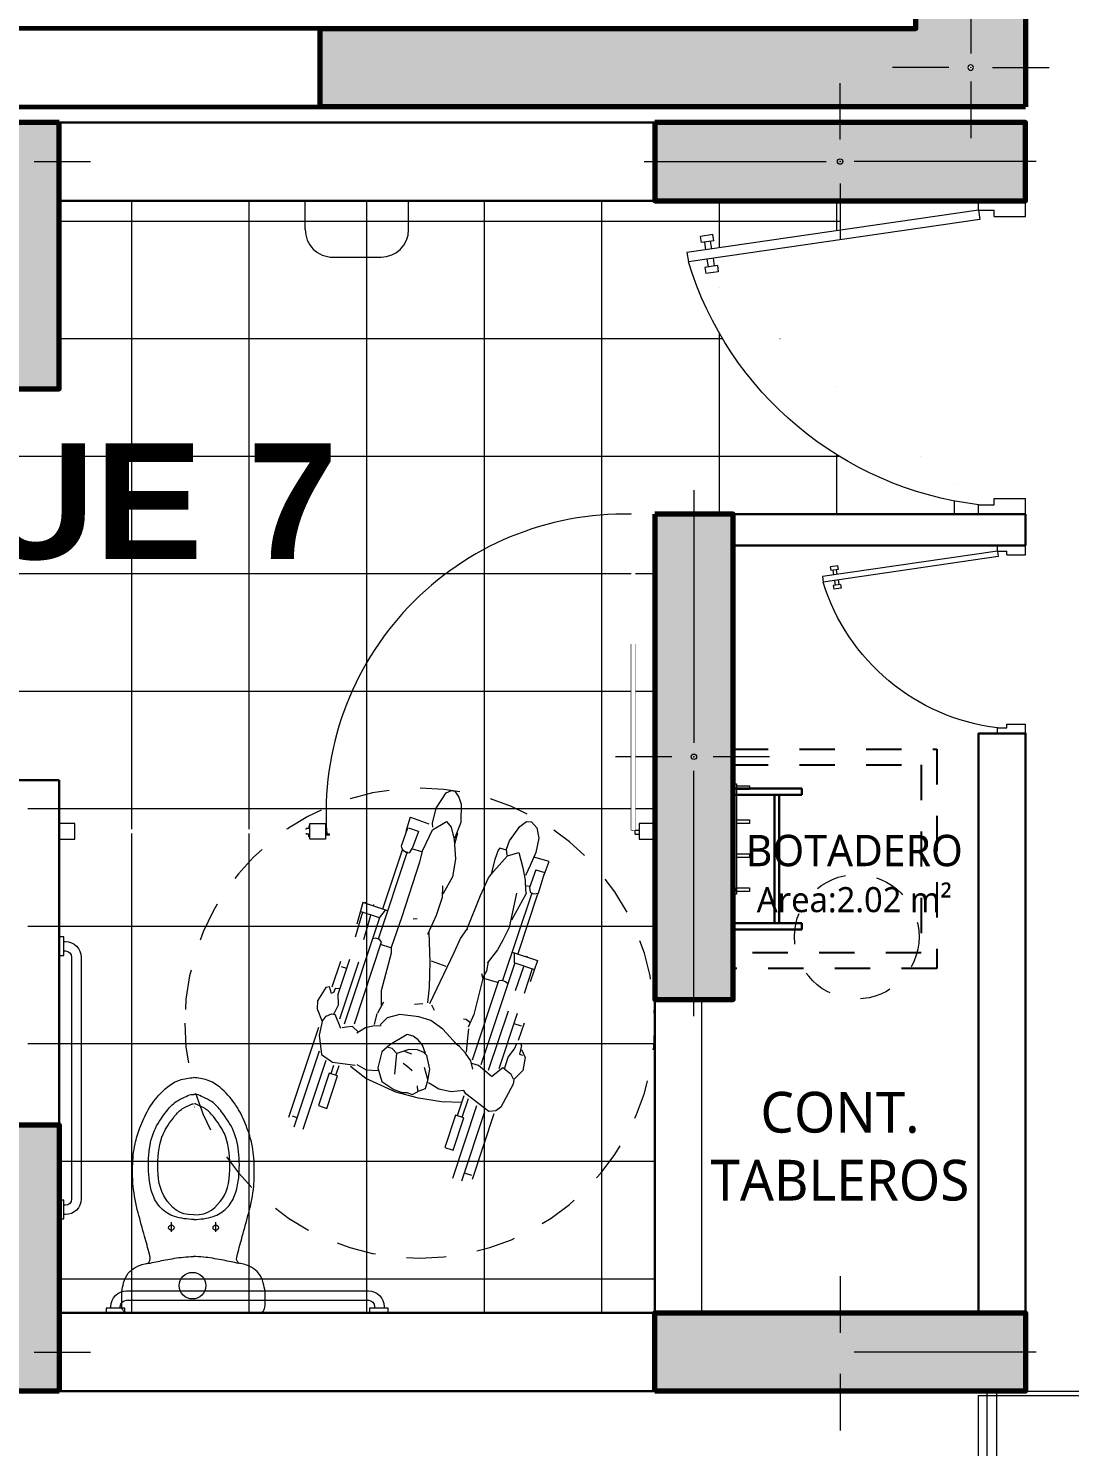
# Model space of a CAD drawing. Header units: millimetres. Extents: x 1 to 121, y 0 to 90.
# Drawn here: x 22.243 to 25.565, y 37.878 to 42.404 of the extents above; entities that cross this region are included whole.
import ezdxf
from ezdxf.enums import TextEntityAlignment as Align

# ---------------------------------------------------------------- set-up
doc = ezdxf.new("R2010")
doc.units = ezdxf.units.MM
doc.set_wipeout_variables(frame=1)
for name, pattern in [('DASHED2', [0.375, 0.25, -0.125]), ('HIDDEN', [9.525, 6.35, -3.175]), ('HIDDEN2', [0.1875, 0.125, -0.0625])]:
    doc.linetypes.add(name, pattern=pattern)
for name, color, linetype, lineweight in [('A-FLOR-HRAL', 11, 'Continuous', 9), ('barandas tipo 1', 200, 'Continuous', 20), ('COLUMNAS 50', 32, 'Continuous', 70), ('Equipamiento SR', 23, 'Continuous', 0), ('GRAFO 0 BLANCO', 7, 'Continuous', 0), ('grafo 2', 31, 'Continuous', 20), ('GRAFO 4', 7, 'Continuous', 30), ('Hatch', 251, 'Continuous', 0), ('letras sr', 7, 'Continuous', 5), ('linea0016', 144, 'HIDDEN2', 9), ('Lineas Referencia', 73, 'Continuous', 13), ('MK-LINEAS GENERALES', 7, 'Continuous', 15), ('Muros el', 144, 'Continuous', 60), ('Proyeccciones', 1, 'DASHED2', 18), ('puertas', 7, 'Continuous', 5), ('Puertas El', 21, 'Continuous', 15), ('Sanitarios el', 141, 'Continuous', 15), ('Structural - Bearing_Pen_No__20', 1, 'Continuous', 0), ('Tabiques El', 7, 'Continuous', 15), ('TEXTOS-SUBTITULO', 7, 'Continuous', 30), ('Vanos', 140, 'Continuous', 5), ('Ventanas', 7, 'Continuous', 5)]:
    doc.layers.add(name, color=color, linetype=linetype, lineweight=lineweight)
doc.styles.add('Santa Rosa 1 50', font='trebuc.ttf')
doc.styles.add('TURBO_BASS', font='swisseb.ttf')

# ---------------------------------------------------------------- blocks, each defined once
blk = doc.blocks.new('A$C3C3047C9')
at = {"true_color": 0x939598}
h = blk.add_hatch(color=252, dxfattribs=at)
h.dxf.hatch_style = 1
h.paths.add_polyline_path([(1.9, 0), (2.25, 0), (2.25, 0.7), (0, 0.7), (0, 0.45), (1.9, 0.45)])
h.paths.add_polyline_path([(2.0663, 0.575, -1), (2.0837, 0.575, -1)], flags=16)
at = {"layer": 'COLUMNAS 50', "linetype": 'Continuous'}
blk.add_lwpolyline([(2.25, 0.7), (0, 0.7), (0, 0.45), (1.9, 0.45), (1.9, 0), (2.25, 0)], close=True, dxfattribs=at)
at = {"layer": 'Structural - Bearing_Pen_No__20', "linetype": 'Continuous'}
for p, q in [((2.075, 0.62), (2.075, 0.8)), ((2.005, 0.575), (1.825, 0.575)), ((2.145, 0.575), (2.325, 0.575)), ((2.075, 0), (2.075, 0.53))]:
    blk.add_line(p, q, dxfattribs=at)
blk.add_circle((2.075, 0.575), 0.00871, dxfattribs=at)
blk.add_point((2.075, 0.575), dxfattribs=at)
blk = doc.blocks.new('DISCAPACITADO-1')
at = {"layer": 'Proyeccciones', "linetype": 'HIDDEN', "ltscale": 1.5}
for p, q in [((682410.6526, 9286072.4771), (682410.7225, 9286072.2423)), ((682410.7473, 9286072.2616), (682410.6806, 9286072.4854)), ((682410.7775, 9286072.2677), (682410.7146, 9286072.4788)), ((682410.7128, 9286072.4666), (682410.6897, 9286072.4597)), ((682410.624, 9286072.3798), (682410.6509, 9286072.3878)), ((682410.6509, 9286072.3878), (682410.6821, 9286072.2832)), ((682410.6552, 9286072.2751), (682410.624, 9286072.3798)), ((682410.2097, 9286072.0094), (682410.1232, 9286072.2995)), ((682410.1347, 9286072.2941), (682410.1499, 9286072.2986)), ((682410.142, 9286072.3281), (682410.2148, 9286072.0836)), ((682410.2363, 9286072.1138), (682410.1699, 9286072.3364)), ((682410.2171, 9286072.2585), (682410.244, 9286072.2665)), ((682410.2483, 9286072.1539), (682410.2171, 9286072.2585)), ((682410.244, 9286072.2665), (682410.2752, 9286072.1619)), ((682410.6821, 9286072.2832), (682410.6552, 9286072.2751)), ((682410.6611, 9286072.2762), (682410.6803, 9286072.2119)), ((682410.6766, 9286072.2815), (682410.6948, 9286072.2207)), ((682410.7607, 9286072.26), (682410.6855, 9286072.2066)), ((682410.7832, 9286072.2575), (682410.7607, 9286072.26)), ((682410.7993, 9286072.2452), (682410.7832, 9286072.2575)), ((682410.4631, 9286072.2081), (682410.3661, 9286072.1674)), ((682410.4563, 9286072.1997), (682410.4833, 9286072.2085)), ((682410.5356, 9286072.2254), (682410.4631, 9286072.2081)), ((682410.4833, 9286072.2085), (682410.498, 9286072.2084)), ((682410.498, 9286072.2084), (682410.516, 9286072.2135)), ((682410.516, 9286072.2135), (682410.5371, 9286072.2015)), ((682410.6095, 9286072.234), (682410.5356, 9286072.2254)), ((682410.6736, 9286072.2343), (682410.6095, 9286072.234)), ((682410.6855, 9286072.2066), (682410.6796, 9286072.1963)), ((682410.8361, 9286072.1704), (682410.7993, 9286072.2452)), ((682410.2752, 9286072.1619), (682410.2483, 9286072.1539)), ((682410.2697, 9286072.1602), (682410.2793, 9286072.1281)), ((682410.3661, 9286072.1674), (682410.3153, 9286072.1306)), ((682410.4028, 9286072.1317), (682410.4173, 9286072.1752)), ((682410.4173, 9286072.1752), (682410.4563, 9286072.1997)), ((682410.533, 9286072.2018), (682410.5312, 9286072.1861)), ((682410.5371, 9286072.2015), (682410.5571, 9286072.1932)), ((682410.5503, 9286072.1256), (682410.5625, 9286072.1632)), ((682410.5571, 9286072.1932), (682410.563, 9286072.168)), ((682410.563, 9286072.168), (682410.569, 9286072.1315)), ((682410.5989, 9286072.1945), (682410.566, 9286072.1753)), ((682410.6392, 9286072.2018), (682410.5989, 9286072.1945)), ((682410.6796, 9286072.1963), (682410.6392, 9286072.2018)), ((682410.8376, 9286072.1555), (682410.8361, 9286072.1704)), ((682410.222, 9286072.0949), (682410.2576, 9286072.1188)), ((682410.2542, 9286072.1549), (682410.2624, 9286072.1275)), ((682410.2576, 9286072.1188), (682410.3307, 9286072.1261)), ((682410.3351, 9286072.1231), (682410.3662, 9286072.1394)), ((682410.3662, 9286072.1394), (682410.4055, 9286072.1401)), ((682410.4143, 9286072.0804), (682410.4028, 9286072.1317)), ((682410.4607, 9286072.0849), (682410.4563, 9286072.1503)), ((682410.4949, 9286072.1239), (682410.4828, 9286072.1162)), ((682410.5126, 9286072.1387), (682410.4949, 9286072.1239)), ((682410.569, 9286072.1315), (682410.5581, 9286072.0879)), ((682410.7061, 9286072.1274), (682410.6982, 9286072.1009)), ((682410.7232, 9286072.1153), (682410.7017, 9286072.109)), ((682410.7649, 9286072.1478), (682410.7232, 9286072.1153)), ((682410.7564, 9286072.1289), (682410.8135, 9286071.9372)), ((682410.8015, 9286072.1202), (682410.7657, 9286072.1497)), ((682410.8415, 9286071.9455), (682410.7884, 9286072.1235)), ((682410.8289, 9286072.1399), (682410.8015, 9286072.1202)), ((682410.8064, 9286072.1227), (682410.817, 9286072.0848)), ((682410.8365, 9286072.1545), (682410.8289, 9286072.1399)), ((682410.8649, 9286072.126), (682410.8376, 9286072.1555)), ((682410.8712, 9286072.0846), (682410.8649, 9286072.126)), ((682410.2123, 9286072.0338), (682410.222, 9286072.0949)), ((682410.4387, 9286072.0575), (682410.4143, 9286072.0804)), ((682410.4615, 9286072.0843), (682410.447, 9286072.0688)), ((682410.4993, 9286072.0707), (682410.4615, 9286072.0843)), ((682410.5096, 9286072.0848), (682410.4839, 9286072.0769)), ((682410.5272, 9286072.0707), (682410.4993, 9286072.0707)), ((682410.5478, 9286072.0789), (682410.5272, 9286072.0707)), ((682410.5531, 9286072.0821), (682410.5429, 9286072.0558)), ((682410.5581, 9286072.0879), (682410.5478, 9286072.0789)), ((682410.6804, 9286072.0771), (682410.6606, 9286072.0565)), ((682410.6982, 9286072.1009), (682410.6804, 9286072.0771)), ((682410.6862, 9286072.0279), (682410.6827, 9286072.0738)), ((682410.704, 9286072.0969), (682410.78, 9286071.842)), ((682410.8288, 9286071.7837), (682410.7308, 9286072.1123)), ((682410.817, 9286072.0848), (682410.837, 9286072.058)), ((682410.853, 9286072.0741), (682410.8631, 9286072.0774)), ((682410.8584, 9286072.0464), (682410.853, 9286072.0741)), ((682410.8591, 9286072.0593), (682410.8712, 9286072.0846)), ((682410.2202, 9286071.9903), (682410.2123, 9286072.0338)), ((682410.447, 9286072.0688), (682410.4339, 9286072.0662)), ((682410.4925, 9286072.0233), (682410.4387, 9286072.0575)), ((682410.5126, 9286072.0272), (682410.4925, 9286072.0233)), ((682410.5283, 9286072.0391), (682410.5126, 9286072.0272)), ((682410.5429, 9286072.0558), (682410.5283, 9286072.0391)), ((682410.6522, 9286072.0502), (682410.6059, 9286072.002)), ((682410.6606, 9286072.0565), (682410.6434, 9286072.0452)), ((682410.688, 9286071.999), (682410.6862, 9286072.0279)), ((682410.837, 9286072.058), (682410.8437, 9286072.0404)), ((682410.8437, 9286072.0404), (682410.8562, 9286072.0398)), ((682410.8645, 9286071.9757), (682410.848, 9286072.0312)), ((682410.8584, 9286072.0464), (682410.8562, 9286072.0398)), ((682410.2033, 9286071.9501), (682410.2202, 9286071.9903)), ((682410.2202, 9286071.9903), (682410.2328, 9286071.9723)), ((682410.2806, 9286072.0108), (682410.2619, 9286071.966)), ((682410.3309, 9286071.7965), (682410.2758, 9286071.9812)), ((682410.2974, 9286072.0052), (682410.2853, 9286072.0081)), ((682410.3935, 9286071.654), (682410.2915, 9286071.9963)), ((682410.3182, 9286072.0033), (682410.2974, 9286072.0052)), ((682410.338, 9286072.02), (682410.3182, 9286072.0033)), ((682410.3236, 9286071.9939), (682410.4024, 9286071.7295)), ((682410.3597, 9286072.0056), (682410.3319, 9286072.0234)), ((682410.3831, 9286071.9993), (682410.3597, 9286072.0056)), ((682410.409, 9286071.9977), (682410.3831, 9286071.9993)), ((682410.3881, 9286071.9945), (682410.3954, 9286071.9585)), ((682410.4272, 9286071.9722), (682410.4059, 9286071.9943)), ((682410.6059, 9286072.002), (682410.5673, 9286071.9761)), ((682410.7033, 9286071.9524), (682410.6869, 9286071.9937)), ((682410.8563, 9286071.9853), (682410.8332, 9286071.9784)), ((682410.2043, 9286071.9245), (682410.2033, 9286071.9501)), ((682410.2328, 9286071.9723), (682410.2499, 9286071.9648)), ((682410.2499, 9286071.9648), (682410.2619, 9286071.966)), ((682410.257, 9286071.9652), (682410.2708, 9286071.9355)), ((682410.2708, 9286071.9355), (682410.2693, 9286071.8996)), ((682410.3974, 9286071.9565), (682410.4159, 9286071.9209)), ((682410.4675, 9286071.9604), (682410.4272, 9286071.9722)), ((682410.5281, 9286071.9654), (682410.4675, 9286071.9604)), ((682410.5673, 9286071.9761), (682410.5281, 9286071.9654)), ((682410.5674, 9286071.9254), (682410.5763, 9286071.9422)), ((682410.6799, 9286071.969), (682410.6708, 9286071.9689)), ((682410.6921, 9286071.9788), (682410.6799, 9286071.969)), ((682410.7285, 9286071.8364), (682410.7033, 9286071.9524)), ((682410.2288, 9286071.8809), (682410.2043, 9286071.9245)), ((682410.2474, 9286071.9001), (682410.2405, 9286071.879)), ((682410.255, 9286071.8955), (682410.2474, 9286071.9001)), ((682410.2584, 9286071.8832), (682410.255, 9286071.8955)), ((682410.2693, 9286071.9007), (682410.3029, 9286071.7882)), ((682410.4082, 9286071.9318), (682410.4068, 9286071.8854)), ((682410.5136, 9286071.9259), (682410.5398, 9286071.9229)), ((682410.5584, 9286071.8696), (682410.5549, 9286071.9194)), ((682410.562, 9286071.9221), (682410.6349, 9286071.757)), ((682410.2405, 9286071.879), (682410.2288, 9286071.8809)), ((682410.2731, 9286071.7964), (682410.2485, 9286071.8793)), ((682410.2741, 9286071.8839), (682410.2584, 9286071.8832)), ((682410.4068, 9286071.8854), (682410.435, 9286071.7636)), ((682410.5585, 9286071.7898), (682410.5584, 9286071.8696)), ((682410.7755, 9286071.8486), (682410.7322, 9286071.8364)), ((682410.7897, 9286071.8401), (682410.8017, 9286071.8437)), ((682410.8017, 9286071.8437), (682410.8088, 9286071.8506)), ((682410.8346, 9286071.8722), (682410.8578, 9286071.7943)), ((682410.8855, 9286071.8006), (682410.8618, 9286071.8803)), ((682410.2946, 9286071.8187), (682410.2768, 9286071.8134)), ((682410.6111, 9286071.8017), (682410.5632, 9286071.7871)), ((682410.724, 9286071.821), (682410.7285, 9286071.8364)), ((682410.7401, 9286071.8127), (682410.7275, 9286071.8361)), ((682410.7445, 9286071.7834), (682410.7401, 9286071.8127)), ((682410.78, 9286071.842), (682410.7897, 9286071.8401)), ((682410.7931, 9286071.8406), (682410.8771, 9286071.559)), ((682410.8288, 9286071.7837), (682410.8921, 9286071.8026)), ((682410.9009, 9286071.774), (682410.8799, 9286071.8425)), ((682410.435, 9286071.7636), (682410.4348, 9286071.7458)), ((682410.5522, 9286071.6956), (682410.5585, 9286071.7898)), ((682410.6349, 9286071.757), (682410.6536, 9286071.7114)), ((682410.773, 9286071.7441), (682410.7408, 9286071.7875)), ((682410.8199, 9286071.7498), (682410.9009, 9286071.774)), ((682410.8286, 9286071.7834), (682410.8276, 9286071.7527)), ((682410.895, 9286071.562), (682410.8375, 9286071.7551)), ((682410.8671, 9286071.7629), (682410.8679, 9286071.7604)), ((682410.3381, 9286071.6375), (682410.3181, 9286071.7178)), ((682410.3457, 9286071.7246), (682410.3653, 9286071.6458)), ((682410.3833, 9286071.719), (682410.3736, 9286071.7209)), ((682410.3953, 9286071.7225), (682410.3833, 9286071.719)), ((682410.3922, 9286071.7211), (682410.4761, 9286071.4394)), ((682410.4024, 9286071.7295), (682410.3953, 9286071.7225)), ((682410.4326, 9286071.7486), (682410.3996, 9286071.7383)), ((682410.4348, 9286071.7458), (682410.4655, 9286071.6471)), ((682410.6536, 9286071.7114), (682410.6727, 9286071.6822)), ((682410.7892, 9286071.713), (682410.773, 9286071.7441)), ((682410.8082, 9286071.6714), (682410.7892, 9286071.713)), ((682410.3385, 9286071.6063), (682410.3217, 9286071.676)), ((682410.574, 9286071.6402), (682410.5485, 9286071.7023)), ((682410.6727, 9286071.6822), (682410.7136, 9286071.5718)), ((682410.6727, 9286071.6822), (682410.6765, 9286071.6813)), ((682410.8282, 9286071.5611), (682410.8082, 9286071.6714)), ((682410.3935, 9286071.654), (682410.3315, 9286071.6355)), ((682410.4195, 9286071.6305), (682410.3385, 9286071.6064)), ((682410.3938, 9286071.6539), (682410.4115, 9286071.6287)), ((682410.4594, 9286071.4322), (682410.4019, 9286071.6253)), ((682410.4655, 9286071.6471), (682410.5164, 9286071.4706)), ((682410.5008, 9286071.6532), (682410.5139, 9286071.6517)), ((682410.5911, 9286071.5825), (682410.574, 9286071.6402)), ((682410.8585, 9286071.5618), (682410.8147, 9286071.6477)), ((682410.3462, 9286071.6046), (682410.3453, 9286071.6083)), ((682410.3725, 9286071.6165), (682410.3738, 9286071.6114)), ((682410.591, 9286071.5452), (682410.5911, 9286071.5825)), ((682410.6216, 9286071.5152), (682410.5928, 9286071.5717)), ((682410.7136, 9286071.5718), (682410.7366, 9286071.5157)), ((682410.8536, 9286071.5188), (682410.856, 9286071.5524)), ((682410.856, 9286071.5524), (682410.8585, 9286071.5618)), ((682410.8565, 9286071.5359), (682410.8686, 9286071.5381)), ((682410.8691, 9286071.5418), (682410.8712, 9286071.5566)), ((682410.8872, 9286071.4845), (682410.8691, 9286071.5418)), ((682410.8712, 9286071.5566), (682410.8824, 9286071.5622)), ((682410.8824, 9286071.5622), (682410.8975, 9286071.5596)), ((682410.8975, 9286071.5596), (682410.9136, 9286071.4984)), ((682410.6303, 9286071.4587), (682410.6216, 9286071.5152)), ((682410.7366, 9286071.5157), (682410.7525, 9286071.4947)), ((682410.7554, 9286071.4563), (682410.7455, 9286071.5017)), ((682410.7525, 9286071.4947), (682410.7955, 9286071.4427)), ((682410.8455, 9286071.4795), (682410.8536, 9286071.5188)), ((682410.8689, 9286071.4722), (682410.8541, 9286071.5037)), ((682410.8872, 9286071.4845), (682410.9161, 9286071.4926)), ((682410.9138, 9286071.5001), (682410.929, 9286071.4567)), ((682410.4596, 9286071.4349), (682410.4746, 9286071.4431)), ((682410.4756, 9286071.4432), (682410.4832, 9286071.4426)), ((682410.4832, 9286071.4426), (682410.4907, 9286071.4296)), ((682410.4918, 9286071.4299), (682410.5203, 9286071.4376)), ((682410.5164, 9286071.4706), (682410.5253, 9286071.4339)), ((682410.6232, 9286071.3958), (682410.6303, 9286071.4587)), ((682410.7649, 9286071.426), (682410.7554, 9286071.4563)), ((682410.7937, 9286071.4412), (682410.7914, 9286071.4215)), ((682410.7955, 9286071.4427), (682410.8308, 9286071.4312)), ((682410.8308, 9286071.4312), (682410.8455, 9286071.4795)), ((682410.8857, 9286071.4296), (682410.8689, 9286071.4722)), ((682410.929, 9286071.4567), (682410.8795, 9286071.4452)), ((682410.4557, 9286071.4223), (682410.4596, 9286071.4349)), ((682410.4738, 9286071.3643), (682410.4557, 9286071.4223)), ((682410.5092, 9286071.374), (682410.4907, 9286071.4296)), ((682410.5253, 9286071.4339), (682410.5536, 9286071.3672)), ((682410.6124, 9286071.3573), (682410.6232, 9286071.3958)), ((682410.6336, 9286071.376), (682410.6249, 9286071.4115)), ((682410.6431, 9286071.3417), (682410.625, 9286071.3932)), ((682410.7704, 9286071.4198), (682410.7649, 9286071.426)), ((682410.7917, 9286071.4247), (682410.7704, 9286071.4198)), ((682410.7914, 9286071.4215), (682410.8001, 9286071.3949)), ((682410.8001, 9286071.3949), (682410.8322, 9286071.348)), ((682410.8932, 9286071.3834), (682410.8857, 9286071.4296)), ((682410.4814, 9286071.3292), (682410.4684, 9286071.3755)), ((682410.5092, 9286071.374), (682410.4777, 9286071.3649)), ((682410.4825, 9286071.3293), (682410.5409, 9286071.3493)), ((682410.5545, 9286071.3592), (682410.553, 9286071.3461)), ((682410.553, 9286071.3461), (682410.5626, 9286071.2979)), ((682410.5536, 9286071.3672), (682410.597, 9286071.3393)), ((682410.597, 9286071.3393), (682410.6124, 9286071.3573)), ((682410.8322, 9286071.348), (682410.853, 9286071.3317)), ((682410.8681, 9286071.3323), (682410.8858, 9286071.3509)), ((682410.8858, 9286071.3509), (682410.8932, 9286071.3834)), ((682410.6428, 9286071.2832), (682410.6431, 9286071.3417)), ((682410.853, 9286071.3317), (682410.8681, 9286071.3323)), ((682410.5626, 9286071.2979), (682410.594, 9286071.2481)), ((682410.6207, 9286071.2426), (682410.6338, 9286071.2605)), ((682410.6338, 9286071.2605), (682410.6428, 9286071.2832)), ((682410.594, 9286071.2481), (682410.6101, 9286071.2398)), ((682410.6101, 9286071.2398), (682410.6207, 9286071.2426))]:
    blk.add_line(p, q, dxfattribs=at)
at = {"layer": 'Proyeccciones', "linetype": 'HIDDEN', "ltscale": 0.02}
blk.add_circle((682410.5323, 9286071.9856), 0.75, dxfattribs=at)
blk = doc.blocks.new('puerta 1.00')
at = {"layer": 'Puertas El'}
for p, q in [((165.7653, -11.935), (165.7653, -11.885)), ((165.9153, -11.915), (165.9153, -11.885)), ((165.8653, -11.935), (165.7653, -11.935)), ((165.9153, -11.915), (165.8653, -11.915)), ((165.8653, -11.935), (165.8653, -11.915)), ((165.9153, -11.915), (165.9109, -11.9447)), ((165.9109, -11.9447), (166.8411, -12.0803)), ((165.9153, -11.915), (166.8454, -12.0506)), ((166.76, -12.0129), (166.7629, -11.9931)), ((166.7629, -11.9931), (166.8024, -11.9989)), ((166.76, -12.0129), (166.7996, -12.0187)), ((166.7663, -12.0391), (166.7699, -12.0143)), ((166.7897, -12.0172), (166.7861, -12.042)), ((166.7996, -12.0187), (166.8024, -11.9989)), ((166.7619, -12.0688), (166.7583, -12.0935)), ((166.7817, -12.0716), (166.7781, -12.0964)), ((166.8454, -12.0506), (166.8411, -12.0803)), ((166.8454, -12.0506), (166.8411, -12.0803)), ((166.8454, -12.0506), (166.8411, -12.0803)), ((166.7484, -12.0921), (166.7456, -12.1118)), ((166.7456, -12.1118), (166.7851, -12.1176)), ((166.7484, -12.0921), (166.788, -12.0978)), ((166.788, -12.0978), (166.7851, -12.1176)), ((165.7653, -12.855), (165.7653, -12.835)), ((165.7653, -12.885), (165.7653, -12.835)), ((165.8653, -12.835), (165.7653, -12.835)), ((165.8653, -12.855), (165.8653, -12.835)), ((165.9153, -12.855), (165.8653, -12.855)), ((165.9153, -12.885), (165.9153, -12.855))]:
    blk.add_line(p, q, dxfattribs=at)
at = {"layer": 'Puertas El', "linetype": 'ByBlock'}
blk.add_arc((165.7822, -11.7554), 1.1076, 276.8989, 342.9435, dxfattribs=at)
blk = doc.blocks.new('HG')
at = {"layer": 'Sanitarios el'}
for p, q in [((271.976, -122.488), (271.608, -122.488)), ((272.328, -123.456), (272.328, -122.84)), ((271.976, -123.808), (271.608, -123.808))]:
    blk.add_line(p, q, dxfattribs=at)
for centre, start, end in [((271.976, -122.84), 0, 90), ((271.976, -123.456), 270, 0)]:
    blk.add_arc(centre, 0.352, start, end, dxfattribs=at)
blk = doc.blocks.new('INODFLUX-P')
at = {"layer": 'Sanitarios el'}
for p, q in [((0.023, 0.2288), (0.0672, 0.2288)), ((0, -0.2121), (0, 0.2126)), ((0, 0.1438), (0, -0.0981)), ((0.2582, 0.0706), (0.2891, 0.0706)), ((0.2582, -0.071), (0.2891, -0.071)), ((0.023, -0.2282), (0.023, -0.2282)), ((0.023, -0.2282), (0.0672, -0.2282))]:
    blk.add_line(p, q, dxfattribs=at)
for centre, radius in [((0.0867, 0.0033), 0.0425), ((0.2717, 0.0706), 0.00872), ((0.2717, -0.071), 0.00872)]:
    blk.add_circle(centre, radius, dxfattribs=at)
for points in [[(0, 0.2126), (0.0044, 0.2213), (0.0135, 0.2274), (0.023, 0.2288)], [(0.0672, 0.2288), (0.0955, 0.223), (0.1264, 0.2081), (0.1445, 0.1864), (0.157, 0.1508), (0.1588, 0.1386)], [(0.1874, 0.1409), (0.2442, 0.1561), (0.3196, 0.1768), (0.4039, 0.1925), (0.4675, 0.1942), (0.5389, 0.1866), (0.5904, 0.1708), (0.6481, 0.1445), (0.701, 0.1046), (0.7429, 0.0445), (0.7506, -0.0003)], [(0.1579, 0.145), (0.1674, 0.1389), (0.1874, 0.1409)], [(0.2977, -0.0011), (0.3073, 0.0603), (0.3337, 0.1031), (0.3743, 0.1291), (0.42, 0.1406), (0.5047, 0.1425), (0.5802, 0.1255), (0.6419, 0.087), (0.6742, 0.0556), (0.6882, 0.0286), (0.6966, 0.0076), (0.6966, -0.0011)], [(0.1874, -0.1404), (0.2442, -0.1556), (0.3196, -0.1762), (0.4039, -0.192), (0.4675, -0.1937), (0.5389, -0.1861), (0.5904, -0.1703), (0.6481, -0.144), (0.701, -0.1041), (0.7429, -0.0439), (0.7506, 0.0009)], [(0.2977, -0.0011), (0.3073, -0.0624), (0.3337, -0.1052), (0.3743, -0.1312), (0.42, -0.1427), (0.5047, -0.1446), (0.5802, -0.1276), (0.6419, -0.0891), (0.6742, -0.0577), (0.6882, -0.0307), (0.6966, -0.0097), (0.6966, -0.0011)], [(0.0672, -0.2282), (0.0955, -0.2225), (0.1264, -0.2075), (0.1445, -0.1859), (0.157, -0.1503), (0.1588, -0.1381)], [(0.1579, -0.1444), (0.1674, -0.1384), (0.1874, -0.1404)], [(0, -0.2121), (0.0044, -0.2208), (0.0135, -0.2269), (0.023, -0.2282)]]:
    blk.add_spline(points, degree=3, dxfattribs=at)
for points, knots in [([(0.1588, 0.1386), (0.1623, 0.1223), (0.1698, 0.0871), (0.1777, 0.0409), (0.1792, 0.0109), (0.1796, 0.0003)], [0, 0, 0, 0, 0.0500478, 0.1080759, 0.1401372, 0.1401372, 0.1401372, 0.1401372]), ([(0.3131, -0.0011), (0.3106, 0.0471), (0.3384, 0.0711), (0.391, 0.1086), (0.4315, 0.1145), (0.5072, 0.1138), (0.5432, 0.1094), (0.5901, 0.088), (0.6081, 0.0754), (0.6383, 0.0517), (0.6458, 0.0447), (0.6554, 0.0285), (0.6616, 0.0158), (0.666, 0.0062), (0.6666, 0.0045), (0.6667, 0.0043)], [0, 0, 0, 0, 0.1299393, 0.1299393, 0.2598787, 0.2598787, 0.374754, 0.374754, 0.445792, 0.445792, 0.4942707, 0.4942707, 0.5266072, 0.5266072, 0.535214, 0.535214, 0.535214, 0.535214]), ([(0.1588, -0.1381), (0.1623, -0.1218), (0.1698, -0.0866), (0.1777, -0.0404), (0.1792, -0.0104), (0.1796, 0.0003)], [0, 0, 0, 0, 0.0500478, 0.1080759, 0.1401372, 0.1401372, 0.1401372, 0.1401372]), ([(0.3131, -0.0011), (0.3106, -0.0492), (0.3384, -0.0732), (0.391, -0.1107), (0.4315, -0.1166), (0.5072, -0.1159), (0.5432, -0.1115), (0.5901, -0.0901), (0.6081, -0.0775), (0.6383, -0.0539), (0.6458, -0.0468), (0.6554, -0.0306), (0.6616, -0.0179), (0.666, -0.0083), (0.6666, -0.0066), (0.6667, -0.0064)], [0, 0, 0, 0, 0.1299393, 0.1299393, 0.2598787, 0.2598787, 0.374754, 0.374754, 0.445792, 0.445792, 0.4942707, 0.4942707, 0.5266072, 0.5266072, 0.535214, 0.535214, 0.535214, 0.535214])]:
    blk.add_open_spline(points, degree=3, knots=knots, dxfattribs=at)
for points in [[(0.6667, 0.0043), (0.6667, 0.0041), (0.6667, 0.003), (0.6666, 0.0005)], [(0.6567, -0.0046), (0.6567, -0.0042), (0.6567, -0.0037), (0.6566, -0.0032)], [(0.6667, -0.0064), (0.6667, -0.0062), (0.6667, -0.0051), (0.6666, -0.0027)]]:
    blk.add_open_spline(points, degree=3, dxfattribs=at)
blk.add_point((0, 0), dxfattribs=at)
blk = doc.blocks.new('A$C177A501D')
at = {"layer": 'GRAFO 0 BLANCO'}
for p, q in [((0.835, 0.1), (0.0635, 0.1)), ((0.0135, 0.05), (0.0135, 0.045)), ((0.0435, 0.05), (0.0435, 0.045)), ((0.835, 0.07), (0.0635, 0.07)), ((0.855, 0.045), (0.855, 0.05)), ((0.885, 0.045), (0.885, 0.05))]:
    blk.add_line(p, q, dxfattribs=at)
for points in [[(0.06, 0.045), (0.06, 0.03), (0, 0.03), (0, 0.045)], [(0.9, 0.045), (0.9, 0.03), (0.84, 0.03), (0.84, 0.045)]]:
    blk.add_lwpolyline(points, close=True, dxfattribs=at)
for centre, radius, start, end in [((0.0635, 0.05), 0.05, 90, 180), ((0.835, 0.05), 0.05, 0.018, 90), ((0.0635, 0.05), 0.02, 90, 180), ((0.835, 0.05), 0.02, 0.018, 90)]:
    blk.add_arc(centre, radius, start, end, dxfattribs=at)
blk = doc.blocks.new('A$C2B14624A')
at = {"layer": 'puertas'}
for p, q in [((1.0375, 0.0284), (1.0375, 0.6222)), ((1.0495, 0.0164), (1.0495, 0.6222)), ((0.0648, 0.0262), (0.0615, 0.0262)), ((0.0743, 0.0134), (0.0615, 0.0134)), ((0.0648, 0.0262), (0.0648, 0.0167)), ((0.0648, 0.0167), (0.0743, 0.0167)), ((0.0743, 0.0134), (0.0743, 0.0167)), ((1.0375, 0.0284), (1.0615, 0.0284)), ((1.0495, 0.0164), (1.0615, 0.0164)), ((1.0495, 0.0164), (1.0615, 0.0164)), ((1.0495, 0.0164), (1.0615, 0.0164))]:
    blk.add_line(p, q, dxfattribs=at)
blk.add_arc((1.0173, 0.0835), 0.9543, 88.7865, 183.9487, dxfattribs=at)
at = {"layer": 'Tabiques El'}
for p, q in [((0, 0.031), (0, 0.034)), ((0.0085, 0.034), (0, 0.034)), ((0, 0.019), (0, 0.016)), ((0.0085, 0.016), (0, 0.016)), ((0.0085, 0.0425), (0.0115, 0.0425)), ((0.0085, 0.0425), (0.0085, 0.034)), ((0.0085, 0.0075), (0.0085, 0.016)), ((0.0085, 0.0075), (0.0115, 0.0075))]:
    blk.add_line(p, q, dxfattribs=at)
blk.add_lwpolyline([(0.0115, 0), (0.0115, 0.05), (0.0615, 0.05), (0.0615, 0)], close=True, dxfattribs=at)
blk.add_wipeout([(1.0495, 0.0284), (1.0375, 0.0284), (1.0375, 1.0376), (1.0495, 1.0376)]).dxf.layer = 'puertas'
blk = doc.blocks.new('A$C07B70438')
at = {"layer": 'Equipamiento SR', "linetype": 'Continuous', "lineweight": 0}
for p, q in [((0.0106, 0.3517), (0, 0.3517)), ((0, 0.3517), (0, 0)), ((0.0106, 0), (0.0106, 0.3517)), ((0.0106, 0.3432), (0.0106, 0.3319)), ((0.0525, 0.3432), (0.0106, 0.3432)), ((0.0106, 0.3319), (0.0525, 0.3319)), ((0.0525, 0.3319), (0.0525, 0.3432)), ((0.0525, 0.2348), (0.0106, 0.2348)), ((0.0525, 0.2236), (0.0525, 0.2348)), ((0.0106, 0.2236), (0.0525, 0.2236)), ((0.0525, 0.1264), (0.0106, 0.1264)), ((0.0106, 0.1152), (0.0525, 0.1152)), ((0.0525, 0.1152), (0.0525, 0.1264)), ((0, 0), (0.0106, 0)), ((0.0525, 0.0181), (0.0106, 0.0181)), ((0.0106, 0.0068), (0.0525, 0.0068)), ((0.0525, 0.0068), (0.0525, 0.0181))]:
    blk.add_line(p, q, dxfattribs=at)

msp = doc.modelspace()

# ---------------------------------------------------------------- hatches: boundary and pattern name
at = {"layer": 'GRAFO 0 BLANCO', "true_color": 0x939598}
h = msp.add_hatch(color=252, dxfattribs=at)
h.dxf.hatch_style = 1
h.paths.add_polyline_path([(22.0908, 41.2533), (22.0908, 41.8535), (21.7407, 41.8535), (21.7407, 42.1035), (22.3408, 42.1035), (22.3408, 41.2533)])
h = msp.add_hatch(color=252, dxfattribs=at)
h.dxf.hatch_style = 1
h.paths.add_polyline_path([(25.424, 42.1035), (24.2408, 42.1035), (24.2408, 41.8535), (25.424, 41.8535)])
h = msp.add_hatch(color=252, dxfattribs=at)
h.dxf.hatch_style = 1
h.paths.add_polyline_path([(24.4908, 40.8535), (24.2408, 40.8535), (24.2408, 39.3045), (24.4908, 39.3045)])
h = msp.add_hatch(color=252, dxfattribs=at)
h.dxf.hatch_style = 1
h.paths.add_polyline_path([(22.0908, 38.9047), (22.0908, 38.3045), (21.7407, 38.3045), (21.7407, 38.0545), (22.3408, 38.0545), (22.3408, 38.9047)])
h = msp.add_hatch(color=252, dxfattribs=at)
h.dxf.hatch_style = 1
h.paths.add_polyline_path([(25.424, 38.0545), (24.2408, 38.0545), (24.2408, 38.3045), (25.424, 38.3045)])
at = {"layer": 'Hatch', "ltscale": 0.2}
h = msp.add_hatch(dxfattribs=at)
h.set_pattern_fill('NET', color=256, scale=3, style=2)
h.set_pattern_definition([(0, (267.44712, -1.71177), (0, 0.375), []), (90, (267.44712, -1.71177), (-0.375, 2e-17), [])])
edge = h.paths.add_edge_path()
edge.add_line((24.2408, 40.8535), (25.274, 40.8535))
edge.add_line((25.274, 40.8535), (25.274, 40.8835))
edge.add_arc((25.4071, 41.983), 1.1076, 197.0565, 263.1011, ccw=False)
edge.add_line((24.3482, 41.6582), (24.3439, 41.6879))
edge.add_line((24.3439, 41.6879), (24.4032, 41.6965))
edge.add_line((24.4032, 41.6965), (24.3996, 41.7213))
edge.add_line((24.3996, 41.7213), (24.3897, 41.7198))
edge.add_line((24.3897, 41.7198), (24.3869, 41.7396))
edge.add_line((24.3869, 41.7396), (24.4264, 41.7454))
edge.add_line((24.4264, 41.7454), (24.4293, 41.7256))
edge.add_line((24.4293, 41.7256), (24.4194, 41.7241))
edge.add_line((24.4194, 41.7241), (24.423, 41.6994))
edge.add_line((24.423, 41.6994), (24.8324, 41.7591))
edge.add_line((24.8324, 41.7591), (24.8324, 41.8535))
edge.add_line((24.8324, 41.8535), (24.2408, 41.8535))
edge.add_line((24.2408, 41.8535), (22.3408, 41.8535))
edge.add_line((22.3408, 41.8535), (22.3408, 41.2533))
edge.add_line((22.3408, 41.2533), (22.0908, 41.2533))
edge.add_line((22.0908, 41.2533), (22.0908, 41.2533))
edge.add_line((22.0908, 41.2533), (18.574, 41.2533))
edge.add_line((18.574, 41.2533), (18.4739, 41.2533))
edge.add_line((18.4739, 41.2533), (18.4739, 40.2685))
edge.add_line((18.4739, 40.2685), (18.4739, 38.9197))
edge.add_line((18.4739, 38.9197), (18.4739, 38.9197))
edge.add_line((18.4739, 38.9197), (18.4739, 38.9117))
edge.add_line((18.4739, 38.9117), (18.4739, 38.9047))
edge.add_line((18.4739, 38.9047), (18.4739, 39.0747))
edge.add_line((18.4739, 39.0747), (18.4735, 39.0747))
edge.add_line((18.4735, 39.0747), (18.4735, 39.0837))
edge.add_line((18.4735, 39.0837), (18.4735, 39.2157))
edge.add_line((18.4735, 39.2157), (18.4735, 39.2157))
edge.add_line((18.4735, 39.2157), (18.4735, 39.2247))
edge.add_line((18.4735, 39.2247), (18.4737, 39.8546))
edge.add_line((18.4737, 39.8546), (18.5239, 39.8546))
edge.add_line((18.5239, 39.8546), (18.5239, 39.8471))
edge.add_line((18.5239, 39.8471), (18.5269, 39.8471))
edge.add_line((18.5269, 39.8471), (18.5269, 39.8386))
edge.add_line((18.5269, 39.8386), (18.5354, 39.8386))
edge.add_line((18.5354, 39.8386), (18.5934, 39.8356))
edge.add_line((18.5934, 39.8356), (18.5934, 39.8386))
edge.add_line((18.5934, 39.8386), (18.6019, 39.8386))
edge.add_line((18.6019, 39.8386), (18.6019, 39.8471))
edge.add_line((18.6019, 39.8471), (18.6049, 39.8546))
edge.add_line((18.6049, 39.8546), (18.6549, 39.8546))
edge.add_line((18.6549, 39.8546), (18.6549, 39.831))
edge.add_line((18.6549, 39.831), (18.6673, 39.831))
edge.add_line((18.6673, 39.831), (18.6673, 39.8278))
edge.add_line((18.6673, 39.8278), (18.6582, 39.8278))
edge.add_line((18.6582, 39.8278), (18.6582, 39.8267))
edge.add_arc((19.3937, 39.8547), 0.7361, 182.1741, 264.9548)
edge.add_line((19.329, 39.1215), (19.3291, 39.8148))
edge.add_line((19.3291, 39.8148), (19.342, 39.8148))
edge.add_line((19.342, 39.8148), (19.342, 39.8277))
edge.add_line((19.342, 39.8277), (19.3549, 39.8277))
edge.add_line((19.3549, 39.8277), (19.3549, 39.8546))
edge.add_line((19.3549, 39.8546), (19.4049, 39.8546))
edge.add_line((19.4049, 39.8546), (19.4049, 39.8471))
edge.add_line((19.4049, 39.8471), (19.4079, 39.8471))
edge.add_line((19.4079, 39.8471), (19.4079, 39.8386))
edge.add_line((19.4079, 39.8386), (19.4164, 39.8386))
edge.add_line((19.4164, 39.8386), (19.5054, 39.8356))
edge.add_line((19.5054, 39.8356), (19.5054, 39.8386))
edge.add_line((19.5054, 39.8386), (19.5139, 39.8386))
edge.add_line((19.5139, 39.8386), (19.5139, 39.8471))
edge.add_line((19.5139, 39.8471), (19.5169, 39.8546))
edge.add_line((19.5169, 39.8546), (19.5669, 39.8546))
edge.add_line((19.5669, 39.8546), (19.5669, 39.831))
edge.add_line((19.5669, 39.831), (19.5793, 39.831))
edge.add_line((19.5793, 39.831), (19.5793, 39.8278))
edge.add_line((19.5793, 39.8278), (19.5701, 39.8278))
edge.add_line((19.5701, 39.8278), (19.5701, 39.8267))
edge.add_arc((20.3057, 39.8547), 0.7361, 182.1741, 264.9548)
edge.add_line((20.2409, 39.1215), (20.2411, 39.8148))
edge.add_line((20.2411, 39.8148), (20.254, 39.8148))
edge.add_line((20.254, 39.8148), (20.254, 39.8277))
edge.add_line((20.254, 39.8277), (20.2669, 39.8277))
edge.add_line((20.2669, 39.8277), (20.2669, 39.8546))
edge.add_line((20.2669, 39.8546), (20.3169, 39.8546))
edge.add_line((20.3169, 39.8546), (20.3169, 39.8471))
edge.add_line((20.3169, 39.8471), (20.3199, 39.8471))
edge.add_line((20.3199, 39.8471), (20.3199, 39.8386))
edge.add_line((20.3199, 39.8386), (20.3284, 39.8386))
edge.add_line((20.3284, 39.8386), (20.4174, 39.8356))
edge.add_line((20.4174, 39.8356), (20.4174, 39.8386))
edge.add_line((20.4174, 39.8386), (20.4259, 39.8386))
edge.add_line((20.4259, 39.8386), (20.4259, 39.8471))
edge.add_line((20.4259, 39.8471), (20.4289, 39.8546))
edge.add_line((20.4289, 39.8546), (20.4789, 39.8546))
edge.add_line((20.4789, 39.8546), (20.4789, 39.831))
edge.add_line((20.4789, 39.831), (20.4913, 39.831))
edge.add_line((20.4913, 39.831), (20.4913, 39.8278))
edge.add_line((20.4913, 39.8278), (20.4821, 39.8278))
edge.add_line((20.4821, 39.8278), (20.4821, 39.8267))
edge.add_arc((21.2176, 39.8547), 0.7361, 182.1741, 264.9548)
edge.add_line((21.1529, 39.1215), (21.153, 39.8148))
edge.add_line((21.153, 39.8148), (21.166, 39.8148))
edge.add_line((21.166, 39.8148), (21.166, 39.8277))
edge.add_line((21.166, 39.8277), (21.1789, 39.8277))
edge.add_line((21.1789, 39.8277), (21.1789, 39.8546))
edge.add_line((21.1789, 39.8546), (21.2289, 39.8546))
edge.add_line((21.2289, 39.8546), (21.2289, 39.8471))
edge.add_line((21.2289, 39.8471), (21.2319, 39.8471))
edge.add_line((21.2319, 39.8471), (21.2319, 39.8386))
edge.add_line((21.2319, 39.8386), (21.2404, 39.8386))
edge.add_line((21.2404, 39.8386), (21.3293, 39.8356))
edge.add_line((21.3293, 39.8356), (21.3293, 39.8386))
edge.add_line((21.3293, 39.8386), (21.3378, 39.8386))
edge.add_line((21.3378, 39.8386), (21.3378, 39.8471))
edge.add_line((21.3378, 39.8471), (21.3408, 39.8546))
edge.add_line((21.3408, 39.8546), (21.3908, 39.8546))
edge.add_line((21.3908, 39.8546), (21.3908, 39.831))
edge.add_line((21.3908, 39.831), (21.4032, 39.831))
edge.add_line((21.4032, 39.831), (21.4032, 39.8278))
edge.add_line((21.4032, 39.8278), (21.3941, 39.8278))
edge.add_line((21.3941, 39.8278), (21.3941, 39.8267))
edge.add_arc((22.1296, 39.8547), 0.7361, 182.1741, 264.9548)
edge.add_line((22.0649, 39.1215), (22.065, 39.8148))
edge.add_line((22.065, 39.8148), (22.0779, 39.8148))
edge.add_line((22.0779, 39.8148), (22.0779, 39.8277))
edge.add_line((22.0779, 39.8277), (22.0909, 39.8277))
edge.add_line((22.0909, 39.8277), (22.0909, 40.0044))
edge.add_line((22.0909, 40.0044), (22.2409, 40.0044))
edge.add_line((22.2409, 40.0044), (22.2409, 39.9924))
edge.add_line((22.2409, 39.9924), (22.2409, 38.9047))
edge.add_arc((22.2909, 35.4809), 3.4242, 89.1636, 90.8364, ccw=False)
edge.add_line((22.3408, 38.9047), (22.3408, 38.8449))
edge.add_line((22.3408, 38.8449), (22.3408, 38.6045))
edge.add_line((22.3408, 38.6045), (22.3408, 38.3045))
edge.add_line((22.3408, 38.3045), (24.2408, 38.3039))
edge.add_line((24.2408, 38.3039), (24.2408, 40.8535))

# ---------------------------------------------------------------- linework, layer by layer
at = {"lineweight": 0}
msp.add_line((24.3909, 38.3045), (24.3909, 39.3045), dxfattribs=at)
at = {"layer": 'A-FLOR-HRAL'}
for p, q in [((25.3008, 38.0545), (25.3008, 36.6285)), ((25.3308, 38.0545), (25.3308, 36.6285))]:
    msp.add_line(p, q, dxfattribs=at)
at = {"layer": 'barandas tipo 1'}
msp.add_line((25.424, 38.0545), (28.374, 38.0545), dxfattribs=at)
at = {"layer": 'COLUMNAS 50', "color": 1, "linetype": 'Continuous', "lineweight": 5}
for p, q in [((24.2074, 41.9785), (24.7874, 41.9785)), ((25.4574, 41.9785), (24.8774, 41.9785)), ((24.8324, 41.9085), (24.8324, 41.7285)), ((24.3658, 40.93), (24.3658, 40.124)), ((24.2958, 40.079), (24.1158, 40.079)), ((24.6074, 40.079), (24.4274, 40.079)), ((24.3658, 39.2512), (24.3658, 40.034)), ((24.8324, 38.4211), (24.8324, 38.2411)), ((25.4574, 38.1795), (24.8774, 38.1795)), ((24.8324, 38.1095), (24.8324, 37.9295)), ((24.8324, 38.1095), (24.8324, 37.9295))]:
    msp.add_line(p, q, dxfattribs=at)
at = {"layer": 'COLUMNAS 50', "linetype": 'Continuous'}
for points in [[(22.3408, 42.1035), (21.7407, 42.1035), (21.7407, 41.8535), (22.0908, 41.8535), (22.0908, 41.2533), (22.3408, 41.2533)], [(24.2408, 42.1035), (24.2408, 41.8535), (25.424, 41.8535), (25.424, 42.1035)], [(24.2408, 40.8535), (24.2408, 39.3045), (24.4908, 39.3045), (24.4908, 40.8535)], [(22.3408, 38.0545), (21.7407, 38.0545), (21.7407, 38.3045), (22.0906, 38.3045), (22.0908, 38.9047), (22.3408, 38.9047)], [(24.2408, 38.0545), (24.2408, 38.3045), (25.424, 38.3045), (25.424, 38.0545)]]:
    msp.add_lwpolyline(points, close=True, dxfattribs=at)
at = {"layer": 'COLUMNAS 50', "color": 1, "linetype": 'Continuous', "lineweight": 5}
for centre in [(24.8324, 41.9785), (24.3658, 40.079)]:
    msp.add_circle(centre, 0.00871, dxfattribs=at)
for p in [(24.8324, 41.9785), (24.3658, 40.079)]:
    msp.add_point(p, dxfattribs=at)
at = {"layer": 'GRAFO 0 BLANCO'}
msp.add_line((22.5558, 38.3745), (23.3273, 38.3745), dxfattribs=at)
at = {"layer": 'GRAFO 4', "linetype": 'Continuous'}
for p, q in [((22.3408, 42.1035), (24.2408, 42.1035)), ((22.3408, 38.3045), (24.2408, 38.3045)), ((22.3408, 38.0545), (24.2408, 38.0545))]:
    msp.add_line(p, q, dxfattribs=at)
at = {"layer": 'GRAFO 4', "linetype": 'Continuous', "flags": 128}
for points in [[(24.2408, 42.1035), (22.3408, 42.1035)], [(24.2408, 41.8535), (22.3408, 41.8535)], [(24.2409, 40.8535), (24.2409, 38.3045)], [(25.424, 40.8535), (24.2409, 40.8535)], [(25.424, 40.8535), (24.4908, 40.8535)], [(25.424, 40.7535), (25.424, 40.8535)], [(25.424, 40.7535), (24.4908, 40.7535)], [(25.274, 38.3045), (25.274, 40.1535), (25.424, 40.1535), (25.424, 38.3045)], [(22.3408, 40.0044), (22.1908, 40.0044)], [(22.3408, 40.0044), (22.3408, 38.9029)]]:
    msp.add_lwpolyline(points, dxfattribs=at)
at = {"layer": 'linea0016', "linetype": 'HIDDEN2', "lineweight": 25, "ltscale": 0.9}
msp.add_lwpolyline([(25.1408, 39.4035), (24.4908, 39.4035), (24.4908, 40.1035), (25.1408, 40.1035)], close=True, dxfattribs=at)
msp.add_lwpolyline([(25.0908, 39.4535), (24.4908, 39.4535), (24.4908, 40.0535), (25.0908, 40.0535), (25.0908, 39.4535)], dxfattribs=at)
at = {"layer": 'MK-LINEAS GENERALES', "color": 7, "linetype": 'Continuous'}
for q in [(25.2723, 36.631), (28.6723, 38.0408)]:
    msp.add_line((25.2723, 38.0408), q, dxfattribs=at)
at = {"layer": 'Muros el', "ltscale": 0.05}
msp.add_lwpolyline([(19.874, 42.1535), (23.174, 42.1535), (23.174, 42.4035), (19.874, 42.4035)], close=True, dxfattribs=at)
at = {"layer": 'Structural - Bearing_Pen_No__20', "linetype": 'Continuous'}
for p, q in [((24.8324, 42.0485), (24.8324, 42.2285)), ((22.2608, 41.9785), (22.4408, 41.9785)), ((22.2608, 38.1795), (22.4408, 38.1795))]:
    msp.add_line(p, q, dxfattribs=at)
at = {"layer": 'Vanos', "color": 7}
msp.add_line((24.4908, 40.179), (24.4909, 39.4545), dxfattribs=at)
at = {"layer": 'Vanos', "color": 7, "lineweight": 30}
for p, q in [((24.4908, 39.9776), (24.7108, 39.9776)), ((24.4908, 39.9576), (24.7108, 39.9576)), ((24.6229, 39.5476), (24.6229, 39.9576)), ((24.6379, 39.5476), (24.6379, 39.9576)), ((24.4908, 39.5476), (24.7108, 39.5476)), ((24.4908, 39.5276), (24.7108, 39.5276)), ((24.7108, 39.5276), (24.7108, 39.5476))]:
    msp.add_line(p, q, dxfattribs=at)
at = {"layer": 'Vanos', "color": 7, "lineweight": 30, "flags": 128}
msp.add_lwpolyline([(24.7108, 39.9576), (24.7108, 39.9776)], dxfattribs=at)
at = {"layer": 'Ventanas', "color": 7, "linetype": 'DASHED2', "ltscale": 0.2}
msp.add_circle((24.8855, 39.5047), 0.1986, dxfattribs=at)

# ---------------------------------------------------------------- block references
at = {"layer": 'Equipamiento SR', "xscale": -1, "rotation": 180}
for p in [(24.4908, 39.9926), (24.4909, 39.9926)]:
    msp.add_blockref('A$C07B70438', p, dxfattribs=at)
at = {"layer": 'Lineas Referencia', "lineweight": 15, "xscale": -1, "rotation": 178.224766362551}
msp.add_blockref('DISCAPACITADO-1', (-394388.9376, 9302794.5138, -0.0002), dxfattribs=at)
at = {"layer": 'Puertas El', "xscale": -1}
msp.add_blockref('puerta 1.00', (191.1893, 53.7385), dxfattribs=at)
at = {"layer": 'Puertas El', "xscale": -0.6000008215380455, "yscale": 0.6000008215380455, "zscale": 0.6000008215380455}
msp.add_blockref('puerta 1.00', (124.8833, 47.8845), dxfattribs=at)
at = {"layer": 'Sanitarios el', "extrusion": (0, 0, -1), "xscale": -1, "zscale": -1, "rotation": 270}
msp.add_blockref('INODFLUX-P', (-22.7696, 38.3045), dxfattribs=at)
at = {"layer": 'Vanos', "xscale": -1}
for name, p, rotation in [('A$C3C3047C9', (23.174, 42.8535), 180), ('A$C177A501D', (22.3108, 38.6045), 270)]:
    msp.add_blockref(name, p, dxfattribs=dict(at, rotation=rotation))
at = {"layer": 'Vanos', "color": 145, "xscale": 0.25, "yscale": 0.25, "zscale": 0.25, "rotation": 270}
msp.add_blockref('HG', (54.0779, 109.7554), dxfattribs=at)
at = {"layer": 'Vanos', "xscale": -1}
msp.add_blockref('A$C177A501D', (23.3908, 38.2745), dxfattribs=at)

# ---------------------------------------------------------------- texts
at = {"layer": 'letras sr', "attachment_point": 1, "style": 'Santa Rosa 1 50'}
for s, insert, char_height in [('\\pxqc;{\\H0.5x;BOTADERO\\H0.8x;\\PArea:2.02 m²}', (24.3779, 39.8298), 0.2), ('\\pxqc;CONT.\\PTABLEROS', (24.332, 39.0096), 0.13)]:
    msp.add_mtext_dynamic_manual_height_columns(s, width=0.999703, gutter_width=1, heights=[0], dxfattribs=dict(at, insert=insert, char_height=char_height))
at = {"layer": 'TEXTOS-SUBTITULO', "style": 'TURBO_BASS'}
msp.add_text('BLOQUE 7', height=0.36967, dxfattribs=at).set_placement((21.9097, 40.71, 0), align=Align.CENTER)

# ---------------------------------------------------------------- next in the draw order: wipeouts: each hides what was drawn before it
msp.add_wipeout([(22.3908, 39.8479), (23.1408, 39.8469), (23.1408, 39.8346), (22.3908, 39.8345)]).dxf.layer = 'Tabiques El'

# ---------------------------------------------------------------- next in the draw order: linework, layer by layer
at = {"layer": 'Tabiques El'}
msp.add_lwpolyline([(22.3408, 39.8659), (22.3408, 39.8159), (22.3908, 39.8159), (22.3908, 39.8659)], close=True, dxfattribs=at)

# ---------------------------------------------------------------- next in the draw order: block references
at = {"layer": 'grafo 2', "color": 251, "true_color": 0x636466}
msp.add_blockref('A$C2B14624A', (23.1293, 39.8159), dxfattribs=at)

# ---------------------------------------------------------------- next in the draw order: linework, layer by layer
at = {"layer": 'Tabiques El'}
msp.add_lwpolyline([(24.1908, 39.8659), (24.1908, 39.8159), (24.2408, 39.8159), (24.2408, 39.8659)], close=True, dxfattribs=at)

doc.saveas('drawing.dxf')
